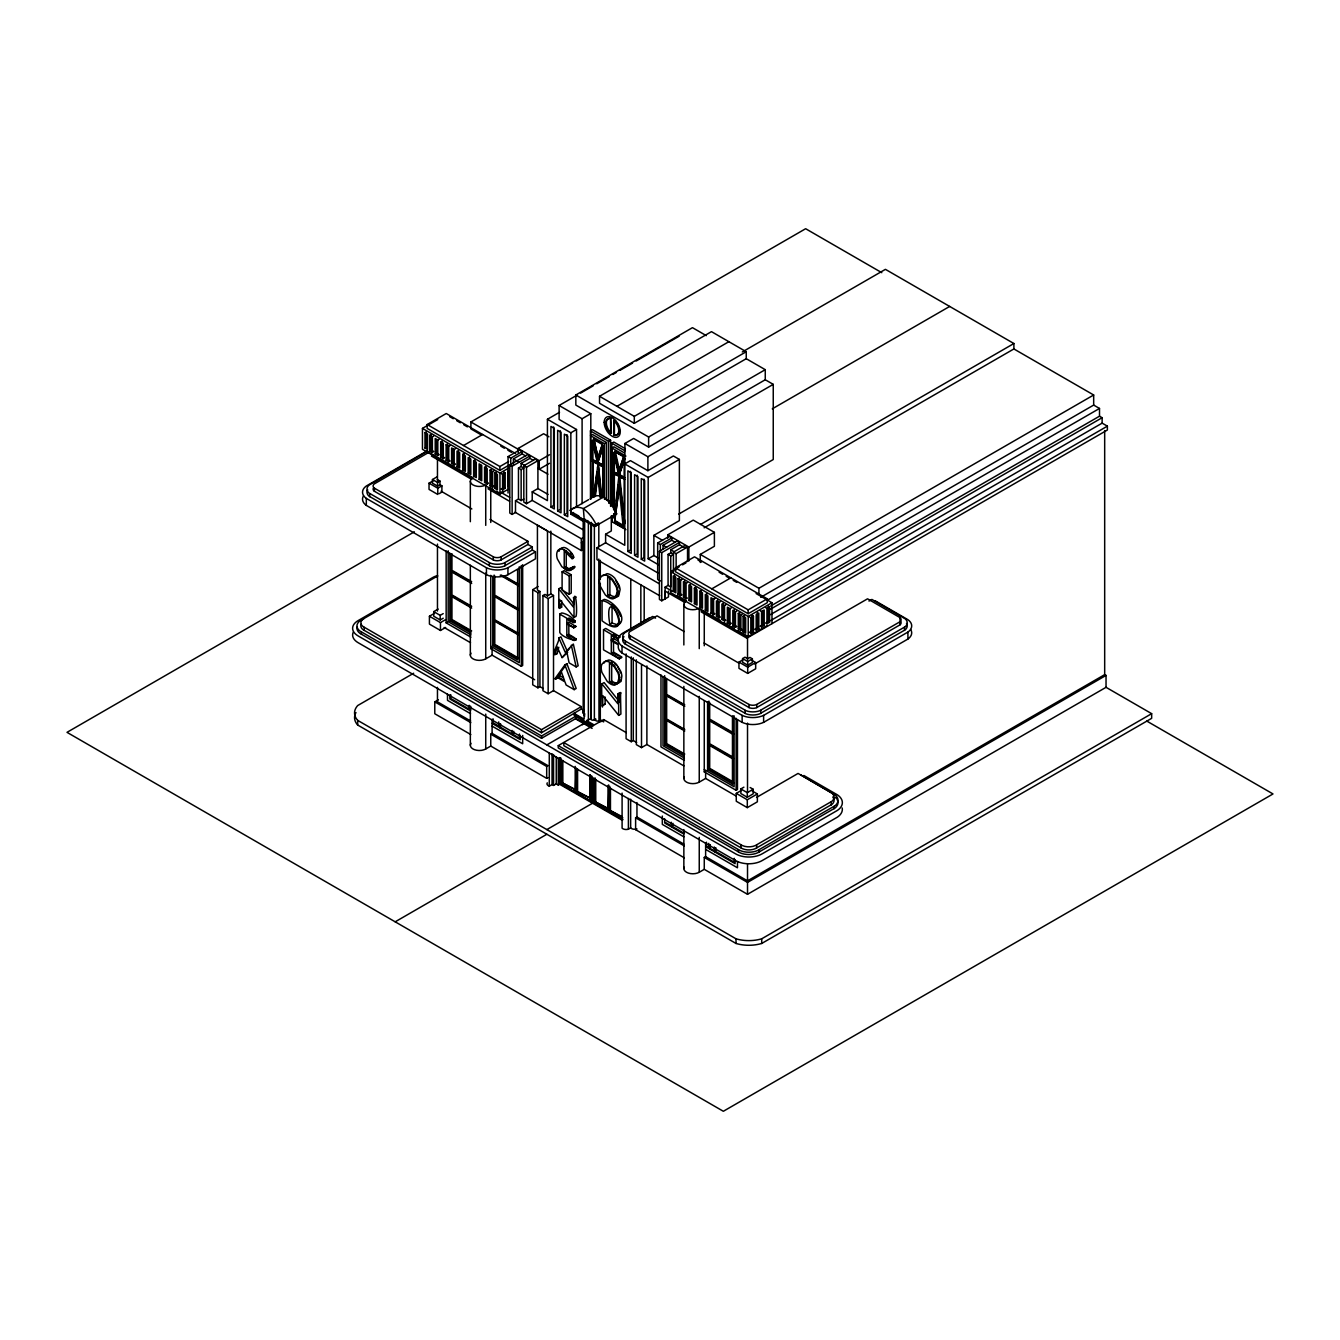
<?xml version="1.0" encoding="UTF-8"?>
<svg xmlns="http://www.w3.org/2000/svg" width="1340" height="1340" viewBox="0 0 1340 1340"><rect width="100%" height="100%" fill="white"/><g stroke="black" fill="none" stroke-linecap="round" stroke-linejoin="round"><path stroke-width="1.5" d="M568.797 624.406L568.88 634.507C588.428 644.674 563.219 639.381 559.768 632.43L559.752 614.105L561.761 612.95C572.364 614.44 583.034 628.912 566.854 619.097L566.803 623.234L573.838 627.69L566.803 624.072L566.854 635.663L574.173 640.604M562.096 571.812L569.198 575.932L569.198 594.24L571.208 593.067L571.225 574.76L564.123 570.656L562.096 571.812L562.096 590.119L569.198 594.24M514.962 512.165L581.309 550.572L581.309 538.747L515.498 500.741L515.498 512.466L512.131 514.409L509.786 513.053L509.786 464.896L527.524 454.662L529.87 456.019L529.87 458.347L521.143 463.389L521.143 466.488L518.463 468.029L518.463 499.033L515.498 500.741M613.469 641.039L613.553 652.161L621.509 656.801L619.381 658.878L603.536 649.867L603.519 629.716L605.73 628.443L619.264 636.282M620.018 702.428L620.454 692.596L620.906 714.103L618.695 715.376L602.799 695.628C602.565 726.95 601.141 683.635 601.894 683.852L604.106 682.579L618.862 700.988M593.419 725.325L586.3 722.109A3.719 2.144 0 0 1 584.759 722.042L584.759 723.583L591.057 727.201M566.234 551.159L566.234 566.837C568.596 571.443 574.19 565.011 574.625 567.389A12.73 7.337 60 0 1 572.146 569.266A11.457 6.599 60 0 1 569.433 569.215M612.062 606.802L612.062 623.083L609.851 624.356C605.395 598.394 615.429 604.826 618.762 620.386C619.448 625.395 613.335 627.891 609.851 624.356M560.79 605.328L560.807 603.821M609.884 577.272L609.901 594.742L612.095 595.999A11.943 6.884 60 0 0 615.764 596.434L617.522 595.563M618.125 643.635L611.274 639.75L611.325 635.21L618.243 639.18L618.075 638.208L603.519 629.716M611.274 639.75L613.486 638.476L613.536 635.445M613.486 639.398L611.274 640.688L611.325 653.434L619.381 658.878M594.692 496.772L598.159 472.3M595.379 496.386L597.69 476.32M623.134 519.485L623.1 526.017L614.658 521.143L619.582 484.661M614.658 521.143L619.114 488.665M593.285 497.341L598.059 463.925L597.539 468.062M593.955 496.956L595.747 482.501M596.267 478.38L597.037 472.182M614.34 517.575L618.812 476.671L623.1 478.38M615.361 509.317L615.881 505.197M616.383 501.06L618.444 484.544M618.963 480.423L619.482 476.286M558.746 588.813L558.881 608.025L559.567 599.516L574.039 617.472L576.049 616.299C577.741 610.135 574.86 580.806 573.219 606.853L558.746 588.813L560.773 587.64L574.023 604.189M575.312 596.736L575.212 598.243M620.102 692.579L617.757 694.388L617.807 703.701L601.894 683.852M558.797 647.254L557.189 653.568C549.082 657.923 560.338 640.118 558.881 637.991L560.907 636.835L567.256 651.156L569.684 648.309M618.913 470.977L623.87 456.169L614.524 451.53L618.913 470.977L623.87 456.169M597.489 458.615L602.548 443.842L593.855 438.833L598.159 458.23M598.712 456.438L602.548 443.842M619.197 592.33L618.192 594.826M597.707 462.786L603.402 446.136L603.402 465.298L597.707 462.786L603.402 446.136M619.13 475.147L624.825 458.498L619.13 475.147L624.825 477.66L619.8 474.762M557.842 550.673A11.692 6.75 60 0 1 560.355 549.031C568.612 547.826 581.56 570.438 564.224 550.422L564.224 568.009C566.586 572.599 572.18 566.167 572.599 568.545A12.73 7.337 60 0 1 570.924 570.12A11.457 6.599 60 0 1 567.423 570.388L561.845 566.736L557.356 558.931A11.692 6.733 60 0 1 556.703 554.861A11.692 6.75 60 0 1 557.005 552.465A12.294 7.085 60 0 1 557.892 550.572M586.3 723.65A3.719 2.144 0 0 1 584.759 723.583L583.754 722.997L583.704 718.793A3.719 2.144 0 0 1 584.139 718.173L584.692 518.815M559.584 608.461L561.728 606.936L561.628 600.756M602.816 705.476L605.161 703.802L605.044 697.001M555.145 678.492L564.894 664.875L566.92 663.719L576.183 688.492L574.173 689.665L566.117 684.991L564.994 681.893L557.105 677.286L555.246 678.844L559.701 676.482M573.135 622.698L575.279 621.257M604.106 663.049L604.608 662.111M619.985 681.156L620.504 680.218M562.398 547.792C567.138 545.363 575.379 557.373 573.135 556.619M620.336 622.33L617.321 624.691L612.062 623.083M566.803 623.234L568.83 622.062L575.848 626.534L574.156 626.048M557.624 676.667L561.276 671.591L564.559 680.687L557.624 676.667L561.276 673.199M565.999 664.992L566.92 663.719M555.547 679.112L558.361 677.32M558.964 674.59L564.827 666.6M602.816 575.781L606.986 573.688A13.149 7.571 60 0 1 614.809 578.21L619.013 585.144A13.065 7.538 60 0 1 620.102 589.667L618.544 596.132L612.983 598.846A13.032 7.521 60 0 1 608.695 597.59A12.596 7.253 60 0 1 605.278 594.826L600.169 586.133M554.978 654.841L557.172 646.868L562.08 657.622L566.887 652.077L569.098 662.848L576.15 666.935L578.177 665.779L573.336 644.038L565.245 652.312L558.881 637.991M567.691 652.312L562.08 657.622M584.692 714.354L584.207 715.192A2.094 1.206 0 0 0 584.826 715.995M595.848 719.094L592.933 720.216A2.094 1.206 0 0 1 591.124 718.491L591.409 522.416M684.154 631.525L657.019 615.864L629.833 631.609A6.482 3.752 0 0 0 629.833 635.629L749.395 704.673A6.482 3.752 0 0 0 756.363 704.673L900.095 621.693A6.482 3.752 0 0 0 900.095 617.673L867.55 598.812L754.688 663.97M629.18 635.478A6.482 3.752 0 0 0 629.833 638.728L749.395 707.771A6.482 3.752 0 0 0 756.363 707.771L900.095 624.792A6.482 3.752 0 0 0 900.095 620.772L899.827 617.438M655.562 618.125L652.681 616.45L624.641 632.815A12.63 7.286 0 0 0 624.641 640.637L746.112 710.753A12.63 7.286 0 0 0 759.663 710.753L905.271 626.684A12.63 7.286 0 0 0 905.271 618.862L871.888 599.416L868.99 601.074M623.954 636.634A12.63 7.286 0 0 0 624.641 643.736L746.112 713.868A12.63 7.286 0 0 0 759.663 713.868L905.271 629.783A12.63 7.286 0 0 0 906.527 623.452M832.76 797.032A12.613 7.286 0 0 1 832.023 804.318L755.341 848.656A10.536 6.08 0 0 1 742.36 848.656L563.839 745.677L563.839 742.578L742.36 845.557A10.536 6.08 0 0 0 755.341 845.557L832.023 801.219A12.613 7.286 0 0 0 832.023 793.196L798.071 773.431L756.547 797.417M837.014 799.36A16.515 9.531 0 0 1 835.289 807.869L757.753 852.759A14.438 8.342 0 0 1 739.948 852.759L558.244 747.955L558.244 745.626L739.948 850.448A14.438 8.342 0 0 0 757.753 850.448L835.289 805.558A16.515 9.531 0 0 0 835.289 795.056L800.834 774.939M605.412 661.156L608.795 660.017A13.149 7.571 60 0 1 616.601 664.54L620.822 671.474A13.032 7.521 60 0 1 621.844 676.03L621.09 681.39L616.986 683.903A13.032 7.521 60 0 1 614.893 683.601M364.229 618.36L363.09 619.097A10.536 6.08 0 0 0 363.09 626.584L541.477 729.663L581.309 706.666L581.309 708.994L541.477 732.762L363.09 629.683A10.536 6.08 0 0 1 361.214 624.34M508.58 465.382L499.904 470.39L427.159 428.398L427.159 424.529L446.254 413.507L515.531 453.506M508.43 489.133L499.954 494.041L422.452 449.302L422.452 428.381L437.728 419.554M424.981 432.586L426.321 431.815L426.321 447.258L424.981 448.029L424.981 432.586L427.577 434.093L427.577 449.536L424.981 448.029M429.755 435.349L431.095 434.562L431.095 450.006L433.708 451.513L432.368 452.3L429.755 450.793L429.755 435.349L432.368 436.857L433.708 436.069M435.215 453.942L436.555 453.171L439.168 454.679L437.812 455.449L435.215 453.942L435.215 438.498L437.812 440.006L439.168 439.235M470.893 428.029L470.893 421.983L805.642 228.721L881.787 272.673M427.644 450.592L366.322 486.001A17.085 9.866 0 0 0 366.322 498.396L366.322 505.381L486.454 574.726A17.085 9.866 0 0 0 507.927 574.726L535.447 558.847L535.447 551.862L532.298 550.053L503.957 566.234A12.63 7.286 0 0 1 490.406 566.234L368.952 496.118A12.63 7.286 0 0 1 367.696 489.77M427.226 451.362L368.952 485.181A12.63 7.286 0 0 0 368.952 493.019L490.406 563.135A12.63 7.286 0 0 0 503.957 563.135L532.298 546.955L532.298 550.053M429.755 450.793L431.095 450.006M428.733 452.401L374.128 483.991A6.482 3.752 0 0 0 374.128 488.011L493.706 557.038A6.482 3.752 0 0 0 500.674 557.038L527.96 541.343L527.96 544.459L500.674 560.154A6.482 3.752 0 0 1 493.706 560.154L374.128 491.11A6.482 3.752 0 0 1 373.291 488.262M446.136 444.796L447.476 444.026L447.476 459.469L450.072 460.977L448.732 461.747L446.136 460.24L446.136 444.796L448.732 446.304L450.072 445.533M440.676 457.091L442.016 456.32L444.629 457.828L443.272 458.598L440.676 457.091L440.676 441.647L443.272 443.155L443.272 458.598M451.597 463.389L452.937 462.618L455.533 464.126L454.193 464.896L451.597 463.389L451.597 447.945L454.193 449.453L455.533 448.682M463.54 445.517L482.635 434.495M446.136 460.24L447.476 459.469M462.736 454.394L464.076 453.607L464.076 469.067L462.736 469.838L462.736 454.394L465.349 455.901L465.349 471.345L462.736 469.838M590.806 498.681L590.806 413.708L575.832 405.065L575.832 394.998L692.462 327.663L706.297 335.637M576.535 506.704L576.535 429.504L559.115 419.437L559.115 405.501L577.021 395.149M580.605 393.089L593.151 385.853M596.736 383.776L609.264 376.54M612.849 374.48L616.433 372.403M620.001 370.342L632.547 363.107M636.131 361.029L679.112 336.223M439.151 493.673L441.899 492.081L441.899 485.834L439.972 484.728L437.56 486.119L432.452 483.171L432.452 479.519L437.125 476.822M457.041 466.555L459.654 468.062L459.654 452.602L457.041 451.111L457.041 466.555L458.397 465.767L458.397 450.324M429.034 483.171L437.778 488.212L437.778 494.46L429.034 489.401L429.034 483.171L433.825 480.407M473.656 460.692L474.996 459.921L474.996 475.365L473.656 476.135L473.656 460.692L476.269 462.2L476.269 477.643L473.656 476.135M432.452 479.519L437.56 482.467L439.972 481.077L439.972 484.728M582.766 529.568L532.215 500.39L532.215 491.864L547.423 500.641L547.423 419.269L559.551 412.268M437.778 488.212L441.899 485.834M599.533 396.288L711.473 331.65L746.246 351.733L746.246 358.701L634.306 423.323L599.533 403.256L599.533 396.288L634.306 416.355L746.246 351.733M468.196 472.986L470.809 474.494L470.809 459.05L468.196 457.543L468.196 472.986L469.536 472.216L469.536 456.772M518.128 452.434L518.128 448.465L543.621 433.741L548.914 436.79M508.061 493.036L508.061 456.605L519.468 450.022L522.148 451.563L522.148 453.892L513.421 458.933L513.421 464.946M490.038 470.156L491.378 469.369L491.378 484.812L493.991 486.319L492.651 487.107L490.038 485.599L490.038 470.156L492.651 471.663L493.991 470.876M508.061 456.605L510.741 458.163L522.148 451.563M559.115 405.501L582.096 418.75L590.806 413.708M427.159 424.529L499.904 466.521L508.58 461.513M479.117 479.284L481.73 480.792L481.73 465.349L479.117 463.841L479.117 479.284L480.457 478.514L480.457 464.997M494.812 472.903L496.152 472.132L496.152 487.576L494.812 488.346L494.812 472.903L497.425 474.41L497.425 489.854L494.812 488.346M422.452 428.381L499.954 473.12L508.43 468.213M509.786 464.896L512.131 466.253L529.87 456.019M484.578 482.433L485.918 481.663L488.531 483.171L487.191 483.941L484.578 482.433L484.578 466.99L487.191 468.498L487.191 483.941M547.423 419.269L570.84 432.786L576.535 429.504M616.919 406.322L728.86 341.7M501.21 473.556L502.584 474.36L505.18 472.853L505.18 488.296L502.584 489.804L501.21 489.016L503.823 487.509L505.18 488.296M532.215 500.39L526.503 503.689L523.823 502.131L523.823 465.717L535.23 459.118L537.909 460.675L537.909 488.564L548.06 494.427M490.038 485.599L491.378 484.812M518.463 468.029L521.143 469.586L523.823 468.029L521.143 466.488M414.345 531.812L67 732.344L723.349 1111.279L1273 793.95L1146.822 721.104M523.823 465.717L526.503 467.258L537.909 460.675M610.722 418.817L611.392 433.071L610.538 433.322A9.246 5.343 60 0 1 605.68 423.222A9.246 5.343 60 0 1 610.538 418.733L610.722 433.456M590.488 498.999L590.421 430.86L592.431 429.688L610.605 440.19L610.605 506.403M518.128 448.465L539.266 460.675L549.467 454.779M613.72 420.542L613.921 420.676A9.246 5.343 60 0 1 618.762 430.776A9.246 5.343 60 0 1 613.921 435.266L613.72 420.542L614.591 420.291A9.246 5.343 60 0 1 616.166 421.966M549.467 463.305L539.266 469.201L539.266 460.675M742.293 351.968L885.422 269.34L1013.894 343.526L1013.894 348.953L704.12 527.809M503.388 491.244L499.904 493.254L496.453 491.244M592.246 440.475L597.942 462.149L592.246 459.637L592.246 440.475L597.271 462.534M613.72 435.182L614.591 434.88A9.246 5.343 60 0 0 619.214 428.298M606.518 442.552L592.498 434.462L590.488 435.617L604.491 443.707L606.518 442.552L606.518 500.272M590.421 430.86L608.594 441.346L610.605 440.19M611.827 503.354L611.827 443.222L613.837 442.066L625.412 448.732M532.215 491.864L537.909 488.564M611.894 505.716L611.894 447.995L613.921 446.823L624.423 452.887M518.463 499.033L521.143 500.574L523.823 499.033M592.246 459.637L597.942 462.149M592.246 497.559L592.917 460.96L592.917 497.173M657.957 572.984L605.613 542.767L605.613 534.241L624.758 545.296L624.909 443.473L633.636 438.448L648.627 447.091L765.257 379.756L773.247 384.362L773.247 459.536L678.727 514.091M613.67 452.836L619.365 474.511L613.67 471.998L613.67 452.836L618.678 474.896M575.832 394.998L648.627 437.024L765.257 369.673L765.257 379.756M592.246 461.345L603.402 467.007L603.402 497.19M550.941 507.006L554.291 508.949L554.291 428.348L550.941 426.422L550.941 507.006L553.621 505.465L553.621 426.941M613.67 471.998L619.365 474.511M613.67 509.92L613.67 473.707L617.757 475.298M437.041 576.317L360.008 620.805A14.438 8.342 0 0 0 360.008 631.073L541.561 735.995L576.736 715.677L583.637 720.568A3.719 2.144 0 0 0 583.754 721.456L573.52 714.605M624.909 443.473L647.89 456.739L773.247 384.362M557.658 510.892L561.008 512.818L561.008 432.234L557.658 430.291L557.658 510.892L560.338 509.334L560.338 430.81M570.187 510.306A27.671 15.979 60 0 1 583.369 508.614A27.671 15.979 60 0 1 596.551 525.514A7.638 4.405 60 0 1 593.871 525.514L572.867 513.404A7.638 4.405 60 0 1 570.187 510.306L588.645 499.636M613.67 473.707L624.825 479.385M564.358 514.761L567.725 516.704L567.725 436.103L564.358 434.16L564.358 514.761L567.055 513.22L567.055 434.679M570.84 432.786L570.84 514.158L573.688 512.517M572.867 513.404L594.558 526.67L616.685 513.89A27.671 15.979 60 0 0 603.503 496.989A27.671 15.979 60 0 0 590.32 498.681A7.638 4.405 60 0 0 590.706 499.267M648.175 477.442L624.758 463.925L630.453 460.625L647.89 470.692L673.384 455.969L679.38 459.419L679.38 520.64L653.87 535.364L653.87 555.514L648.175 558.813L648.175 477.442L679.38 459.419M603.503 496.989L583.369 508.614L584.056 517.508M610.605 500.322L608.594 501.478L608.594 441.346M608.729 503.27L612.229 501.244L612.229 505.281M772.292 408.834L949.658 306.441M366.322 498.396L486.454 567.758A17.085 9.866 0 0 0 507.927 567.758L535.447 551.862M443.222 618.209L440.19 619.951L433.741 616.232L433.741 611.626L438.147 609.08M445.651 627.472L440.458 630.47L429.42 624.105L429.42 616.232L434.445 613.335M593.871 525.514L598.092 523.086M433.741 611.626L440.19 615.361L443.222 613.603M581.309 538.747L583.185 537.658M429.42 616.232L440.458 622.597L445.651 619.599M581.309 542.834L583.185 541.745L583.185 549.484L581.309 550.572M446.153 550.891L446.153 622.882L447.493 622.095M449.838 553.068L449.838 620.755L451.178 619.968L470.725 631.257M605.613 534.241L611.308 530.942L611.308 515.799M619.013 476.789L624.825 523.639M571.678 558.629L574.056 557.289M659.682 595.731L596.953 559.601L596.937 547.775L605.613 542.767M564.224 568.009L566.234 566.837M543.286 688.593L539.936 686.649L537.926 687.822L532.717 684.824L532.717 589.667L538.094 586.552M572.13 567.473L574.391 566.334M572.649 567.758L574.676 566.586M572.75 568.093L574.76 566.92M532.717 589.667L537.926 592.665L539.936 591.493L539.936 686.649M569.198 575.932L571.225 574.76M553.52 690.636L548.16 693.735L542.951 690.72L542.951 595.563L544.978 594.407L547.49 595.865L550.841 593.922L553.52 595.479L553.52 690.636L581.309 706.666M413.658 673.233L357.696 705.544A27.855 16.08 0 0 0 357.696 720.384L357.696 725.041L736.012 943.461A27.855 16.08 0 0 0 761.706 943.461L1151.663 718.324L1151.663 713.667L1106.036 687.319L747.519 894.299L704.27 869.342L699.245 872.256A9.011 5.209 0 0 1 688.358 873.077A9.011 5.209 0 0 1 684.154 867.215M627.874 551.427L631.224 553.37L631.224 472.769L627.874 470.826L627.874 551.427L630.554 549.886L630.554 471.345M542.951 595.563L548.16 598.578L553.52 595.479M667.739 538.261L667.739 534.844L693.249 520.121L714.388 532.332L714.388 546.284L700.284 554.408L700.284 562.482M634.591 555.296L637.941 557.239L637.941 476.638L634.591 474.712L634.591 555.296L637.27 553.755L637.27 475.231M660.369 580.957L657.672 579.416L657.672 542.985L669.079 536.402L671.775 537.943L671.775 540.271L663.049 545.313L663.049 549.333M657.672 542.985L660.369 544.543L671.775 537.943M700.485 524.476L1013.894 343.526M573.285 597.908L575.631 596.752M641.291 559.182L644.657 561.108L644.657 480.524L641.291 478.581L641.291 559.182L643.987 557.624L643.987 479.1M574.039 617.472L573.972 598.277L575.982 597.121M492.785 576.434L492.785 645.528L494.125 644.741L517.19 658.057M490.758 575.329L490.758 648.627L492.098 647.856L492.098 655.159L534.66 679.732M668.476 591.107L668.476 596.92L661.759 600.789L659.414 599.432L659.414 551.293L677.135 541.058L679.481 542.399L679.481 544.727L670.754 549.769L670.754 552.867L668.074 554.408L668.074 585.413L665.109 587.121L665.109 598.846L665.109 591.107L684.874 602.481M659.414 551.293L661.759 552.633L679.481 542.399M471.027 653.166A9.011 5.209 0 0 0 474.343 659.498A9.011 5.209 0 0 0 485.733 658.844L492.098 655.159M673.451 572.331L673.451 552.097L684.857 545.497L687.537 547.055L687.537 561.527M668.074 554.408L670.754 555.966L673.451 554.408L670.754 552.867M673.451 552.097L676.131 553.638L687.537 547.055M667.739 534.844L688.877 547.055L714.388 532.332M607.673 596.032L607.69 576.652L612.363 580.237L616.065 586.384A11.809 6.8 60 0 1 617.137 591.778L615.965 596.116L613.553 597.724A11.943 6.884 60 0 1 609.884 597.288L607.673 596.032L609.901 594.742M602.045 600.638C620.52 603.101 629.214 641.424 602.079 620.805L602.045 600.638L604.256 599.365C613.988 600.94 630.236 620.253 616.551 625.813M566.803 624.072L568.83 622.916M559.752 614.105L573.001 621.827L575.011 620.655M470.809 734.555L434.78 713.751L434.78 701.842L438.398 699.748M573.269 622.43L575.212 620.923M675.427 567.858L694.505 556.837L767.25 598.829L767.25 602.698L748.156 613.72L675.427 571.728L675.427 567.858L748.156 609.851L767.25 598.829M573.671 627.221L575.697 626.065M670.704 571.694L748.206 616.45L748.206 637.371L670.704 592.632L670.704 571.694L679.196 566.803M682.579 564.844L685.98 562.884M573.637 627.974L575.848 626.534M566.854 635.663L568.88 634.507M490.758 648.627L521.31 666.265L522.667 665.494L522.667 564.726M678.006 578.679L679.346 577.892L679.346 593.335L681.96 594.843L680.62 595.63L678.006 594.122L678.006 578.679L680.62 580.187L681.96 579.399M574.09 639.9L576.116 638.728M574.274 640.353L576.284 639.197M554.257 654.406L557.189 653.568M683.467 581.828L684.807 581.058L684.807 596.501L683.467 597.271L683.467 581.828L686.08 583.336L687.42 582.548M673.233 591.359L675.846 592.866L675.846 577.423L673.233 575.915L673.233 591.359L674.573 590.588L674.573 575.145M678.006 594.122L679.346 593.335M694.388 588.126L695.728 587.356L695.728 602.799L694.388 603.569L694.388 588.126L696.984 589.634L696.984 605.077L694.388 603.569M649.531 617.74L622.011 633.619A17.085 9.866 0 0 0 622.011 646.031L622.011 652.999L742.142 722.361A17.085 9.866 0 0 0 763.616 722.361L907.917 639.046A17.085 9.866 0 0 0 910.731 629.566M683.467 597.271L686.08 598.779L687.42 597.992M618.075 638.208L620.303 636.936M699.849 591.275L701.188 590.505L701.188 605.948L699.849 606.719L699.849 591.275L702.445 592.783L702.445 608.226L699.849 606.719M688.928 600.42L691.541 601.928L691.541 586.485L688.928 584.977L688.928 600.42L690.268 599.65L690.268 584.207M555.246 678.844L557.892 677.973M711.791 588.846L730.886 577.825M611.325 653.434L613.553 652.161M710.987 613.167L712.344 612.38L714.94 613.888L713.6 614.675L710.987 613.167L710.987 597.724L713.6 599.231L714.94 598.444M619.298 658.091L621.509 656.801M619.482 658.593L621.693 657.304M705.309 609.884L707.905 611.375L707.905 595.931L705.309 594.424L705.309 609.884L706.649 609.097L706.649 593.654M490.758 734.169L492.098 733.382L548.027 765.676L546.687 766.447L490.758 734.169L490.758 746.062L546.687 778.356L548.027 777.585M716.448 616.316L717.788 615.546L720.401 617.053L719.061 617.824L716.448 616.316L716.448 600.873L719.061 602.38L720.401 601.593M721.908 619.465L723.248 618.695L725.861 620.202L724.521 620.973L721.908 619.465L721.908 604.022L724.521 605.529L725.861 604.759M700.284 554.408L758.926 588.277L1093.675 394.998L1093.675 405.082L760.735 597.305M471.027 743.298A9.011 5.209 0 0 0 474.343 749.63A9.011 5.209 0 0 0 485.733 748.976L490.758 746.062M727.369 622.614L728.709 621.844L731.322 623.351L729.982 624.122L727.369 622.614L727.369 607.171L729.982 608.678L731.322 607.908M609.482 682.361L609.482 662.965L614.156 666.566L617.857 672.714A11.809 6.8 60 0 1 618.929 678.107L617.757 682.429L615.345 684.053A11.943 6.884 60 0 1 611.677 683.601L609.482 682.361L611.693 681.072L611.693 661.692L612.615 662.128M732.829 625.763L734.169 624.993L736.782 626.5L735.442 627.271L732.829 625.763L732.829 610.32L735.442 611.827L736.782 611.057M738.29 613.486L739.63 612.698L739.63 628.142L742.243 629.649L740.903 630.42L738.29 628.929L738.29 613.486L740.903 614.976L742.243 614.206M767.066 600.37L1099.504 408.449L1099.504 416.187L770.684 606.032M743.063 616.232L744.404 615.462L744.404 630.906L743.063 631.676L743.063 616.232L745.677 617.74L745.677 633.183L743.063 631.676M584.726 713.784A2.111 1.223 0 0 1 582.9 713.064A2.111 1.223 0 0 1 583.185 711.791L584.139 710.635L581.309 708.994M748.206 616.45L771.974 602.732L771.974 623.653M357.077 627.17A14.438 8.342 0 0 0 360.008 633.401L541.561 738.307L575.949 718.458L575.949 716.9M617.874 693.869L620.454 692.596M749.462 616.886L750.836 617.673L753.448 616.182L753.448 631.626L750.836 633.117L749.462 632.329L752.075 630.839L753.448 631.626M760.199 610.688L761.572 611.476L764.185 609.968L764.185 625.412L761.572 626.919L760.199 626.132L762.812 624.624L764.185 625.412M765.576 607.59L766.949 608.377L769.545 606.869L769.545 622.313L766.949 623.82L765.576 623.033L768.188 621.525L769.545 622.313M618.695 715.376L618.628 694.271L620.839 692.998M602.431 705.409L605.027 704.204M770.483 609.197L1102.133 417.712L1102.133 423.139L770.483 614.625M738.29 628.929L739.63 628.142M586.451 723.65L586.686 720.518A3.719 2.144 0 0 0 587.757 720.267L591.409 718.24M546.854 744.889L584.056 723.416M582.414 724.739L583.754 723.583M758.808 628.527L757.452 627.74L754.839 629.231L756.196 630.018L758.808 628.527L758.808 613.067L756.196 614.574L756.196 630.018M770.399 620.721L1107.376 426.154L1107.376 430.023L746.849 638.175L701.038 611.794M558.244 745.626L603.67 719.58L603.67 721.908L600.839 720.267L598.812 720.819A2.111 1.223 0 0 1 596.183 720.819A2.111 1.223 0 0 1 595.563 719.346M767.25 625.545L748.156 636.567L737.77 630.571M742.594 658.577L744.99 657.186L747.703 658.744L749.965 657.438L752.377 658.828L752.377 662.479L747.703 665.176L742.594 662.228L742.594 658.577L747.703 661.524L752.377 658.828M751.572 660.168L755.676 662.546L755.676 668.794L747.703 673.4L738.96 668.342L738.96 662.094L743.08 659.716M738.96 662.094L747.703 667.153L755.676 662.546M547.273 782.828A4.757 2.747 0 0 0 549.283 786.144L552.047 784.553L553.554 785.424L556.251 783.883L558.261 785.039L560.405 783.799L591.677 801.856L591.677 775.894M626.082 653.903L626.082 738.708L631.274 741.724L633.284 740.551L636.651 742.494M590.103 774.805L590.103 800.683L560.639 783.666L560.639 757.787M562.163 782.778L575.865 789.913L562.163 782.778L562.163 760.869M636.316 659.816L636.316 744.621L641.508 747.62L646.885 744.521L683.886 765.894M575.379 792.174L576.049 767.887M576.92 791.27L590.572 798.372L576.92 791.27L576.92 769.411M664.673 675.678L664.673 744.755L666.014 743.985L683.752 754.219M591.677 801.856L591.007 776.295M546.854 829.594L593.285 802.794L623 819.661M622.028 818.338L593.519 802.643L593.519 778.758M595.077 777.904L595.077 801.756L608.712 808.857L608.712 785.006M395.183 921.82L546.854 834.25M622.011 646.031L742.142 715.376A17.085 9.866 0 0 0 763.616 715.376L907.917 632.078A17.085 9.866 0 0 0 907.917 619.683L875.02 600.688M595.077 801.756L608.712 808.857M608.26 811.152L608.93 786.881M609.784 786.379L609.784 810.281L621.844 816.462M707.587 769.562L708.927 768.792L733.801 783.146L732.461 783.917L707.587 769.562L707.587 701.875M704.27 700.686L704.27 771.907L705.627 771.12M684.305 857.818L635.612 829.694L635.612 817.785L636.952 817.015L683.852 844.1M684.154 777.1A9.011 5.209 0 0 0 688.358 782.945A9.011 5.209 0 0 0 699.245 782.125L705.627 778.44L735.71 795.809M622.095 793.096L622.095 828.187A4.757 2.747 0 0 0 628.393 829.209L630.654 827.902A4.523 2.613 0 0 0 636.952 828.924L635.612 829.694M704.27 771.907L736.129 790.298L737.469 789.511L737.469 719.597M750.149 787.518L753.181 789.26L753.181 793.866L747.301 797.267L740.853 793.548L740.853 788.942L743.884 787.183M752.176 790.952L757.368 793.95L757.368 801.822L747.301 807.635L736.263 801.253L736.263 793.381L741.456 790.382M740.853 788.942L747.301 792.66L753.181 789.26M736.263 793.381L747.301 799.762L757.368 793.95M704.27 869.342L704.27 857.433L705.627 856.662L747.519 880.849L1104.679 674.64L1106.036 675.41L1106.036 687.319M704.27 857.433L747.519 882.407L1106.036 675.41M357.696 720.384L736.012 938.804A27.855 16.08 0 0 0 761.706 938.804L1151.663 713.667M436.27 576.686L437.761 576.049M618.51 682.429L617.572 682.764A11.943 6.884 60 0 1 613.888 682.328L611.693 681.072M615.194 597.573L617.087 596.333L617.891 590.957M576.2 639.448L568.378 635.093M621.593 657.605L620.253 657.002M561.611 607.305L560.79 606.25M575.145 621.542L568.88 617.941M611.392 418.415L611.207 418.348A9.246 5.343 60 0 0 606.35 422.837A9.246 5.343 60 0 0 611.207 432.921L611.392 433.071M568.244 568.83L565.48 567.121M612.079 604.843L616.685 608.511L620.638 616.283M617.857 640.956L613.486 638.476M593.419 724.538L586.451 720.535M584.759 722.042L592.632 726.548M1013.894 348.953L1093.675 394.998M1093.675 405.082L1099.504 408.449M1099.504 416.187L1102.133 417.712M1102.133 423.139L1107.376 426.154M746.246 358.701L765.257 369.673M611.827 443.222L625.043 450.86M611.894 447.995L625.914 456.086M593.184 439.219L601.878 444.227M614.524 451.53L623.201 456.555M598.377 462.401L603.402 465.298M594.642 461.948L601.694 466.019M470.893 421.983L518.865 449.671M522.148 453.892L525.732 455.969M529.87 458.347L533.437 460.407M671.775 540.271L675.343 542.348M679.481 544.727L684.857 547.826M449.738 416.69L453.255 418.716M456.789 420.76L460.307 422.787M463.824 424.814L467.358 426.857M470.876 428.884L481.445 434.998M500.825 446.17L504.343 448.213M507.86 450.24L511.378 452.284M697.989 560.019L701.507 562.046M719.128 572.214L722.645 574.257M726.18 576.284L729.697 578.327M733.215 580.354L736.749 582.381M756.112 593.57L771.974 602.732M537.909 468.414L547.926 474.193M653.87 535.364L662.546 540.372M513.421 458.933L518.798 462.032M521.143 463.389L524.711 465.449M663.049 545.313L666.617 547.373M670.754 549.769L674.338 551.829M769.545 606.869L768.188 606.082L768.188 621.525M615.328 520.757L623.77 525.632M614.005 522.433L624.725 528.613M625.914 529.669L611.827 521.629L611.827 517.558M653.87 555.514L658.945 558.445M505.18 472.853L503.823 472.065L503.823 487.509M753.448 616.182L752.075 615.395L752.075 630.839M575.295 514.007L578.796 516.034M570.84 514.158L583.017 521.193M648.175 558.813L658.308 564.659M668.074 585.413L670.754 586.97L670.754 555.966M500.942 492.35L509.669 497.375M596.937 547.775L659.213 583.721M665.109 587.121L672.077 591.141M427.159 451.245L472.199 477.241M489.519 487.241L492.986 489.251M677.152 595.58L685.812 600.571M699.664 608.578L710.066 614.574M711.791 615.579L720.451 620.571M723.918 622.581L734.303 628.577M431.413 456.052L471.831 479.452M437.276 479.519L439.972 481.077M441.078 491.194L471.847 508.949M489.954 519.401L527.96 541.343M704.069 643.033L738.457 662.881M527.96 544.459L532.298 546.955M539.936 591.493L537.424 590.052L537.424 525.18L547.49 530.992L547.49 595.865M503.823 575.798L518.312 584.156M501.227 575.044L517.19 584.274M500.205 575.212L518.312 585.664M471.68 581.694L451.949 570.304L451.949 553.705M518.312 608.762L494.778 595.178L494.778 575.932M684.757 704.857L666.667 694.422L666.667 679.011M451.178 570.756L470.725 582.029M494.125 595.546L517.19 608.863M666.014 694.79L683.752 705.024M708.927 719.563L733.801 733.918M471.68 583.486L451.949 572.096L451.949 594.91L471.68 606.3M518.312 610.269L494.778 596.685L494.778 619.767L518.312 633.351M684.757 706.364L666.667 695.912L666.667 719.01L684.757 729.462M803.883 775.508L837.45 794.871A20.837 12.027 0 0 1 837.45 810.382L762.276 853.764A18.777 10.837 0 0 1 735.442 853.764L358.266 636.014A18.777 10.837 0 0 1 358.266 620.52L433.423 577.121A20.837 12.027 0 0 1 437.477 575.58M494.125 620.152L517.19 633.468M666.014 719.379L683.752 729.63M451.178 595.362L470.725 606.652M708.927 744.169L733.801 758.541M471.68 608.092L451.949 596.702L451.949 619.532L471.68 630.922M518.312 634.858L494.778 621.274L494.778 644.372L518.312 657.957M684.757 730.97L666.667 720.518L666.667 743.616L684.757 754.052M449.838 620.755L471.144 633.049M492.785 645.528L517.608 659.85L517.608 569.835M664.673 744.755L684.187 756.028M470.993 634.875L448.18 621.693L448.18 550.757M490.758 646.282L519.284 662.747L519.284 566.77M684.388 758.072L662.999 745.727L662.999 676.868M704.27 769.545L734.102 786.764L734.102 715.828M446.153 622.882L470.926 637.187M684.338 760.383L660.972 746.899L660.972 674.924M444.143 627.489L470.507 642.697M603.67 719.58L626.232 732.611M573.905 713.265L583.654 718.927M573.905 714.053L576.736 715.677M575.413 718.759L592.113 728.407M665.528 822.542L671.24 825.842L671.24 822.224M684.405 833.447L672.881 826.797L672.881 823.279M492.098 723.365L520.272 739.63L520.272 735.476M683.584 833.916L664.69 823.011L664.69 818.857M705.627 846.645L735.091 863.663L735.091 859.777M470.507 713.651L447.493 700.368L447.493 694.12M492.098 726.129L522.667 743.767L522.667 735.426M683.886 836.847L662.312 824.385L662.312 816.06M705.627 849.393L737.469 867.784L737.469 861.536M470.625 720.987L437.46 701.842L437.46 687.386M434.78 701.842L470.809 722.645M635.612 817.785L684.305 845.909M609.784 810.281L622.815 817.802M622.162 820.231L559.601 784.269L559.601 757.603M487.994 488.815L509.552 501.294M613.804 653.267L618.644 656.064M575.949 718.458L583.754 722.997A3.719 2.144 0 0 1 583.805 721.691M611.274 640.688L618.159 644.758M613.553 633.937L616.752 635.83M559.651 675.511L563.101 677.571M614.541 663.501L616.367 665.293M570.505 552.566L571.979 554.525M615.713 580.337L618.276 585.111A11.809 6.8 60 0 1 619.08 587.875M617.506 666.667L619.348 669.749M564.894 664.875L574.173 689.665M576.15 666.935L571.326 645.193M615.194 451.144L619.582 470.591M593.855 438.833L597.74 456.287M619.683 476.404L624.591 521.578M601.844 496.889L598.26 464.042L601.174 497.291M620.42 492.852L621.257 501.043M621.676 505.147L622.715 515.381M618.913 485.046L623.1 526.017M598.377 474.343L600.705 496.889M597.489 472.685L600.035 497.291M619.683 677.269L618.879 682.663L614.775 685.176A13.032 7.521 60 0 1 610.487 683.919A12.596 7.253 60 0 1 607.07 681.156L601.962 672.462A13.015 7.504 60 0 1 601.225 667.856A12.764 7.37 60 0 1 601.878 664.322L604.156 661.776L606.568 661.307A13.149 7.571 60 0 1 614.39 665.812L618.594 672.747A13.032 7.521 60 0 1 619.633 677.303M1104.679 430.559L1104.679 674.64M907.917 632.078L907.917 639.046M904.5 627.304L904.5 630.403M899.827 621.911L899.827 625.01M834.167 806.412L834.167 808.74M831.219 801.839L831.219 804.938M766.949 608.377L766.949 623.82M763.616 715.376L763.616 722.361M762.812 611.124L762.812 624.624M761.572 611.476L761.572 626.919M761.706 938.804L761.706 943.461M760.735 710.317L760.735 713.416M759.311 849.644L759.311 851.955M758.926 588.277L758.926 594.307M757.452 612.28L757.452 627.74M756.748 704.505L756.748 707.604M756.631 844.904L756.631 848.002M750.836 617.673L750.836 633.117M749.01 704.505L749.01 707.604M748.156 609.851L748.156 613.72M747.519 636.768L747.519 659.749M747.703 661.524L747.703 665.176M747.703 667.153L747.703 673.4M747.519 723.131L747.519 792.174M747.519 864.333L747.519 880.849M747.519 882.407L747.519 894.299M747.301 792.66L747.301 797.267M747.301 799.762L747.301 807.635M745.04 710.317L745.04 713.416M742.142 715.376L742.142 722.361M740.903 614.976L740.903 630.42M741.087 844.904L741.087 848.002M738.407 849.644L738.407 851.955M736.129 718.307L736.129 790.298M736.012 938.804L736.012 943.461M735.442 611.827L735.442 627.271M734.169 609.549L734.169 624.993M734.27 858.337L734.27 862.223L715.778 851.553L715.778 847.667M733.014 715.979L733.014 732.578L709.697 719.111L709.697 702.529M732.461 716.247L732.461 783.917M729.982 608.678L729.982 624.122M728.709 608.327L728.709 621.844M724.521 605.529L724.521 620.973M723.248 603.251L723.248 618.695M719.061 602.38L719.061 617.824M717.788 600.102L717.788 615.546M714.957 848.153L714.957 852.039M714.287 846.981L714.287 850.85L710.267 848.538L710.267 844.753M713.6 599.231L713.6 614.675M712.344 598.88L712.344 612.38M709.597 844.803L709.597 848.94M708.927 701.105L708.927 768.792M708.76 843.363L708.76 847.5L706.448 846.16L706.448 842.207M705.627 772.962L705.627 778.44M705.627 842.693L705.627 856.662M704.27 613.469L704.27 645.763M699.245 648.644L699.245 608.193A9.011 5.209 0 0 1 684.154 605.864L683.936 605.194A9.011 5.209 0 0 1 686.499 600.839M699.245 696.348L699.245 782.125M699.245 837.366L699.245 872.256M688.877 547.055L688.877 560.957M686.08 583.336L686.08 598.779M683.852 604.524L683.852 644.959M683.852 686.381L683.852 778.44M683.852 829.594L683.852 868.571M680.62 580.187L680.62 595.63M676.131 553.638L676.131 569.835M672.06 823.648L672.06 827.266M666.014 678.392L666.014 743.985M661.759 552.633L661.759 600.789M660.369 544.543L660.369 550.606M648.627 437.024L648.627 447.091M647.89 456.739L647.89 470.692M646.885 665.913L646.885 744.521M644.188 587.138L644.188 620.621M641.508 664.875L641.508 747.62M640.838 584.893L640.838 624.641M636.952 802.559L636.952 817.015M634.306 416.355L634.306 423.323M633.284 657.806L633.284 740.551M631.274 656.902L631.274 741.724M630.771 579.081L630.771 629.298M630.654 799.176L630.654 827.902M630.101 635.864L630.101 638.962M628.393 798.439L628.393 829.209M625.412 641.257L625.412 644.356M624.155 458.883L624.155 478.045M624.155 479.77L624.155 524.024M614.407 420.157L614.407 434.796M614.34 454.361L614.34 471.613M614.34 473.321L614.34 509.535M614.005 515.448L614.005 513.89A7.638 4.405 60 0 0 616.685 513.89M613.67 513.94L613.67 517.96M612.229 517.374L612.229 521.394M611.894 515.632L611.894 521.578M610.454 787.97L610.454 809.896M608.042 785.391L608.042 809.243M604.491 443.707L604.491 499.368M602.732 446.522L602.732 465.683M602.732 467.409L602.732 497.576M600.839 720.267L600.839 721.808M600.303 560.338L600.303 579.115M600.303 583.285L600.303 720.97M598.812 523.086L598.812 546.687M598.812 559.065L598.98 722.26M595.747 779.495L595.747 801.37M594.558 526.67L594.558 525.129L584.056 519.066L584.056 520.624A3.719 2.144 0 0 0 587.757 520.556M594.374 526.486L594.374 719.948M594.19 778.372L594.19 802.258M593.285 778.825L593.285 802.794M592.917 441.999L592.917 459.235M592.615 777.217L592.615 803.179M591.124 522.952L591.124 718.491M589.902 774.905L589.902 798.757M588.377 522.365L588.377 719.999M583.185 519.954L583.185 711.791M582.096 418.75L582.096 503.706M577.59 769.026L577.59 790.885M575.195 766.396L575.195 790.298M562.833 760.483L562.833 782.393M561.309 759.395L561.309 783.28M560.405 757.837L560.405 783.799M559.735 758.222L559.735 784.185M558.261 758.373L558.261 785.039M556.251 757.1L556.251 783.883M553.554 754.537L553.554 785.424M552.047 753.683L552.047 784.553M550.841 531.143L550.841 593.922M549.283 753.114L549.283 786.144M548.16 598.578L548.16 693.735M546.687 766.447L546.687 778.356M541.561 735.995L541.561 738.307M541.477 729.663L541.477 732.762M537.926 592.665L537.926 687.822M526.503 467.258L526.503 503.689M521.143 469.586L521.143 500.574M521.31 565.497L521.31 666.265M519.451 734.019L519.451 738.206L513.739 734.906L513.739 731.288M512.919 731.757L512.919 735.375M512.131 466.253L512.131 514.409M512.081 730.434L512.081 733.952L500.557 727.302L500.557 723.801M510.741 458.163L510.741 466.253M507.944 471.244L507.944 486.705M507.927 567.758L507.927 574.726M505.029 562.683L505.029 565.798M502.584 474.36L502.584 489.804M501.06 556.887L501.06 559.986M499.904 466.521L499.904 470.39M499.954 473.12L499.954 494.041M499.736 723.65L499.736 727.771M498.748 721.925L498.748 726.062L493.103 722.796L493.103 718.843M494.125 575.061L494.125 644.741M493.321 556.887L493.321 559.986M492.651 471.663L492.651 487.107M492.098 719.362L492.098 733.382M490.758 490.189L490.758 522.483M489.334 562.683L489.334 565.798M486.454 567.758L486.454 574.726M485.918 466.219L485.918 481.663M485.733 525.364L485.733 484.929A9.011 5.209 0 0 1 478.179 486.403L477.023 486.269A9.011 5.209 0 0 1 472.97 477.559M485.733 573.068L485.733 658.844M485.733 714.103L485.733 748.976M470.692 706.347L470.692 710.217M470.34 481.244L470.34 521.695M470.34 565.212L470.34 655.159M470.34 706.314L470.34 745.291M470.022 706.733L470.022 710.619L449.888 698.994L449.888 695.125M469.184 705.292L469.184 709.178L450.709 698.509L450.709 694.622M454.193 449.453L454.193 464.896M452.937 449.101L452.937 462.618M451.178 554.341L451.178 619.968M448.732 446.304L448.732 461.747M442.016 440.877L442.016 456.32M440.458 622.597L440.458 630.47M440.19 615.361L440.19 619.951M437.812 440.006L437.812 455.449M437.46 457.761L437.46 480.742M437.56 482.467L437.56 486.119M437.46 544.124L437.46 611.057M436.555 439.654L436.555 453.171M432.368 436.857L432.368 452.3M374.413 488.229L374.413 491.328M369.723 493.623L369.723 496.738M364.229 627.338L364.229 630.437M361.398 631.978L361.398 634.306M366.322 505.381A17.085 9.866 0 0 1 363.492 495.884M353.274 632.162A18.777 10.837 0 0 0 358.266 642.764L735.442 860.514A18.777 10.837 0 0 0 762.276 860.514L837.45 817.115A20.837 12.027 0 0 0 842.207 807.97M584.056 520.624A3.719 2.144 0 0 1 583.637 519.317M357.696 725.041A27.855 16.08 0 0 1 355.971 712.562M617.522 423.942A9.246 5.343 60 0 1 618.561 426.103M622.011 652.999A17.085 9.866 0 0 1 618.326 645.679M835.289 797.384A16.515 9.531 0 0 1 836.244 798.339M559.031 551.309A11.692 6.75 60 0 1 559.4 550.305A12.294 7.085 60 0 1 560.606 548.646M560.556 548.73A11.692 6.75 60 0 1 562.365 547.859M609.733 595.546A12.596 7.253 60 0 1 608.594 594.625M612.698 682.63A13.032 7.521 60 0 1 611.526 681.876M620.068 671.424A11.809 6.8 60 0 1 620.537 672.831M599.432 581.527A12.764 7.37 60 0 1 600.086 577.992L602.364 575.446L604.775 574.977A13.149 7.571 60 0 1 612.598 579.483L616.802 586.434A13.032 7.521 60 0 1 617.841 590.974M600.236 586.233A13.032 7.521 60 0 1 599.499 581.627M733.014 734.37L709.697 720.903L709.697 743.733L733.014 757.184L733.014 734.37M733.014 758.976L709.697 745.509L709.697 768.339L733.014 781.806L733.014 758.976M604.173 422.351A11.39 6.583 60 0 0 616.249 437.376A11.39 6.583 60 0 0 616.249 421.262A11.39 6.583 60 0 0 604.173 422.351"/></g></svg>
